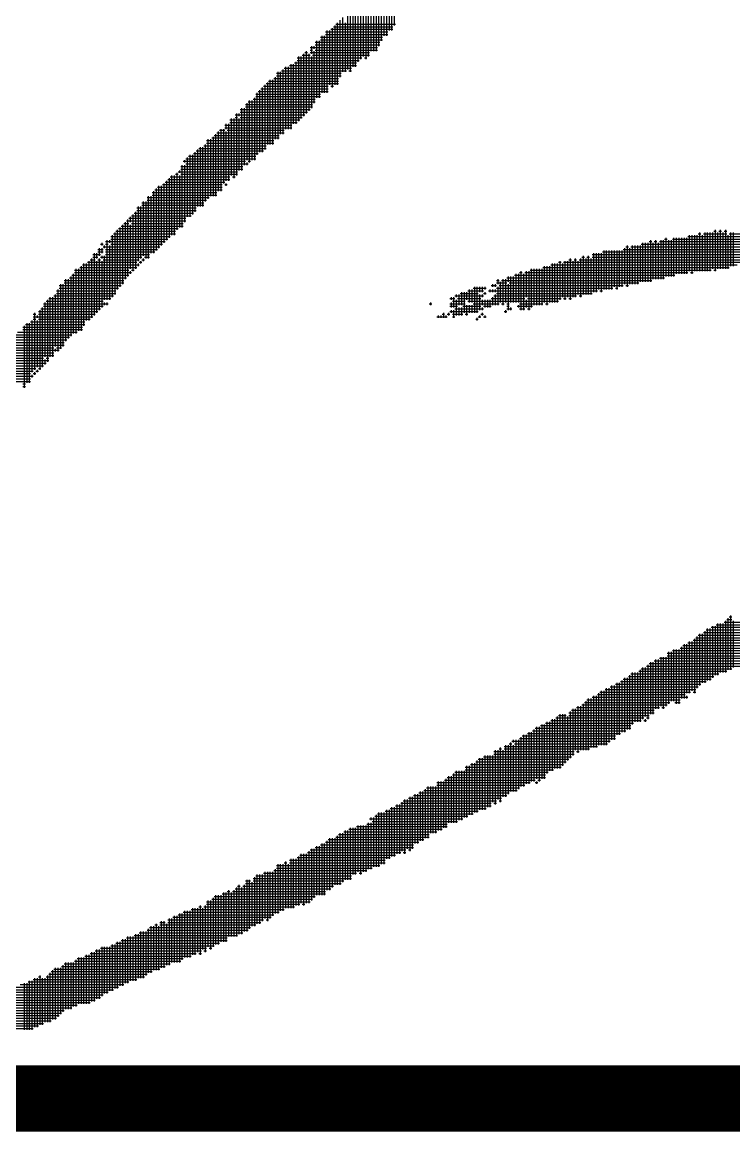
# Model space of a CAD drawing. Header units: feet. Extents: x 0 to 336400, y 0 to 237600.
# Drawn here: x 228810 to 229666, y 10360 to 11693 of the extents above; entities that cross this region are included whole.
import ezdxf
from ezdxf.enums import TextEntityAlignment as Align

# ---------------------------------------------------------------- set-up
doc = ezdxf.new("R2010")
doc.units = ezdxf.units.FT
doc.header["$LTSCALE"] = 2200
doc.header["$MEASUREMENT"] = 0
for name, color, linetype in [('CX-BORD-LIN1', 4, 'CONTINUOUS'), ('CX-BORD-LIN2', 3, 'CONTINUOUS'), ('CX-BORD-TEX2', 7, 'CONTINUOUS'), ('CX-BORD-TEX3', 6, 'CONTINUOUS'), ('CX-MISC', 2, 'CONTINUOUS')]:
    doc.layers.add(name, color=color, linetype=linetype)
doc.styles.add('TB_TEXT', font='')
doc.styles.add('TB_WBTXT', font='')
doc.styles.add('TB_WMTXT', font='')
doc.styles.get('TB_TEXT').set_extended_font_data('DotumChe')
doc.styles.get('TB_WBTXT').set_extended_font_data('Dotum')
doc.styles.get('TB_WMTXT').set_extended_font_data('DotumChe')

# ---------------------------------------------------------------- blocks, each defined once
blk = doc.blocks.new('CXBLKA1-KHCA-1')
at = {"layer": 'CX-BORD-LIN1', "const_width": 0.2}
blk.add_lwpolyline([(558, 6), (270, 6)], dxfattribs=at)
at = {"layer": 'CX-BORD-LIN1', "style": 'TB_TEXT'}
for tag, p in [('TR_RCON5', (342.3033, 33)), ('TR_RCON4', (342.3033, 27)), ('TR_RCON3', (342.3033, 21)), ('TR_RCON2', (342.3033, 15)), ('TR_RCON1', (342.3033, 9))]:
    blk.add_attdef(tag, text='', height=3.5, dxfattribs=at).set_placement(p, align=Align.MIDDLE_LEFT)
for tag, height, p in [('TR_DGN5', 3.5, (451.1185, 33)), ('TR_CHK5', 3.5, (491.1185, 33)), ('TR_RDAT5', 3.5, (317.5, 33)), ('TR_APP5', 3.5, (531.1185, 33)), ('TR_RNUM5', 3, (285.1051, 32.6366)), ('TR_DGN4', 3.5, (451.1185, 27)), ('TR_CHK4', 3.5, (491.1185, 27)), ('TR_RDAT4', 3.5, (317.5, 27)), ('TR_APP4', 3.5, (531.1185, 27)), ('TR_RNUM4', 3, (285.1051, 26.6366)), ('TR_DGN3', 3.5, (451.1185, 21)), ('TR_CHK3', 3.5, (491.1185, 21)), ('TR_RDAT3', 3.5, (317.5, 21)), ('TR_APP3', 3.5, (531.1185, 21)), ('TR_RNUM3', 3, (285.1051, 20.6366)), ('TR_DGN2', 3.5, (451.1185, 15)), ('TR_CHK2', 3.5, (491.1185, 15)), ('TR_RDAT2', 3.5, (317.5, 15)), ('TR_APP2', 3.5, (531.1185, 15)), ('TR_RNUM2', 3, (285.1051, 14.6366)), ('TR_DGN1', 3.5, (451.1185, 9)), ('TR_CHK1', 3.5, (491.1185, 9)), ('TR_RDAT1', 3.5, (317.5, 9)), ('TR_APP1', 3.5, (531.1185, 9)), ('TR_RNUM1', 3, (285.1051, 8.6366))]:
    blk.add_attdef(tag, text='', height=height, dxfattribs=at).set_placement(p, align=Align.MIDDLE_CENTER)
at = {"layer": 'CX-BORD-LIN2', "style": 'TB_TEXT'}
blk.add_attdef('TD_VERSION', text='', height=3, rotation=90, dxfattribs=at).set_placement((800.5, 48.0149), align=Align.MIDDLE_CENTER)
at = {"layer": 'CX-BORD-TEX2', "style": 'TB_WMTXT'}
for tag, height, p in [('TB_CNAME', 5, (15.3448, 531.8324)), ('TB_CSCOP', 4, (16.6346, 523.8324))]:
    blk.add_attdef(tag, text='', height=height, dxfattribs=at).set_placement(p, align=Align.BOTTOM_LEFT)
at = {"layer": 'CX-BORD-TEX2', "style": 'TB_WBTXT'}
for tag, height, p in [('TB_MTITIL', 10, (398, 533.3264)), ('TB_STITL', 7, (398, 518.3264))]:
    blk.add_attdef(tag, text='', height=height, dxfattribs=at).set_placement(p, align=Align.MIDDLE_CENTER)
at = {"layer": 'CX-BORD-TEX3', "style": 'TB_TEXT'}
for tag, height, p in [('TD_LNDST', 4.5, (215, 31.5)), ('TD_DSECT', 4.5, (605.5, 31.5)), ('TD_DDIST', 4.5, (654.5, 31.5)), ('TD_DNAME_TOP', 4.5, (755, 27.957)), ('TD_CSECT', 4.5, (605.5, 22.5)), ('TD_CDIST', 4.5, (654.5, 22.5)), ('TD_DNAME_MAIN', 4.5, (755, 21.4731)), ('TD_DNAME_BOT', 3, (755, 15.2489)), ('TD_HSCAL', 4.5, (620.8841, 13.7484)), ('TD_VSCAL', 4.5, (656.8615, 13.7484)), ('TD_CCOMP', 4.5, (215, 13.5927)), ('TD_CSTEP', 4.5, (250.744, 5.125)), ('TD_FIELD', 4.5, (180, 5.125)), ('TD_DWGNO', 4.5, (755, 5.0017)), ('TD_DWGCODE', 4.5, (637, 4.7908))]:
    blk.add_attdef(tag, text='', height=height, dxfattribs=at).set_placement(p, align=Align.MIDDLE_CENTER)
for tag, height, width, p in [('TD_DCOMP', 4.5, 0.95, (215, 22.5875)), ('TD_CNAME', 5, 0.78, (65, 7.5956))]:
    blk.add_attdef(tag, text='', height=height, dxfattribs=dict(at, width=width)).set_placement(p, align=Align.MIDDLE_CENTER)

msp = doc.modelspace()

# ---------------------------------------------------------------- linework, layer by layer
at = {"layer": 'CX-MISC'}
for p, q in [((229251.3, 11748.5), (229251.3, 11683.1)), ((229254.4, 11751.6), (229254.4, 11683.1)), ((229257.5, 11751.6), (229257.5, 11689.4)), ((229232.6, 11732.9), (229232.6, 11658.3)), ((229235.7, 11732.9), (229235.7, 11658.3)), ((229238.8, 11736), (229238.8, 11664.5)), ((229241.9, 11739.1), (229241.9, 11670.7)), ((229245.1, 11742.2), (229245.1, 11676.9)), ((229248.2, 11745.3), (229248.2, 11676.9)), ((229223.3, 11720.5), (229223.3, 11648.9)), ((229226.4, 11726.7), (229226.4, 11652)), ((229229.5, 11726.7), (229229.5, 11658.3)), ((229207.7, 11708), (229207.7, 11639.6)), ((229210.8, 11714.2), (229210.8, 11639.6)), ((229213.9, 11714.2), (229213.9, 11645.8)), ((229217.1, 11717.3), (229217.1, 11648.9)), ((229220.2, 11717.3), (229220.2, 11652)), ((229192.2, 11695.6), (229192.2, 11627.1)), ((229195.3, 11698.7), (229195.3, 11633.4)), ((229201.5, 11704.9), (229201.5, 11636.5)), ((229204.6, 11704.9), (229204.6, 11633.4)), ((229175.1, 11681.6), (229249.7, 11681.6)), ((229176.6, 11683.1), (229176.6, 11608.5)), ((229179.7, 11683.1), (229179.7, 11617.8)), ((229181.3, 11684.7), (229255.9, 11684.7)), ((229182.8, 11686.2), (229182.8, 11614.7)), ((229184.4, 11687.8), (229255.9, 11687.8)), ((229186, 11689.4), (229186, 11617.8)), ((229187.5, 11690.9), (229259, 11690.9)), ((229189.1, 11692.5), (229189.1, 11617.8)), ((229198.4, 11692.5), (229198.4, 11633.4)), ((229162.6, 11669.1), (229240.4, 11669.1)), ((229162.6, 11666), (229240.4, 11666)), ((229164.2, 11670.7), (229164.2, 11602.3)), ((229167.3, 11670.7), (229167.3, 11602.3)), ((229168.8, 11675.4), (229243.5, 11675.4)), ((229168.8, 11672.2), (229243.5, 11672.2)), ((229170.4, 11676.9), (229170.4, 11608.5)), ((229173.5, 11676.9), (229173.5, 11608.5)), ((229175.1, 11678.5), (229249.7, 11678.5)), ((229147.1, 11653.6), (229156.4, 11653.6)), ((229148.6, 11655.1), (229148.6, 11580.5)), ((229150.2, 11656.7), (229153.3, 11656.7)), ((229151.7, 11658.3), (229151.7, 11583.6)), ((229154.9, 11655.1), (229154.9, 11586.7)), ((229156.4, 11662.9), (229237.3, 11662.9)), ((229156.4, 11659.8), (229159.5, 11659.8)), ((229156.4, 11656.7), (229227.9, 11656.7)), ((229158, 11664.5), (229158, 11655.1)), ((229159.5, 11653.6), (229227.9, 11653.6)), ((229161.1, 11664.5), (229161.1, 11661.4)), ((229161.1, 11658.3), (229161.1, 11596)), ((229162.6, 11659.8), (229237.3, 11659.8)), ((229126.9, 11639.6), (229126.9, 11564.9)), ((229130, 11639.6), (229130, 11564.9)), ((229131.5, 11641.1), (229212.4, 11641.1)), ((229133.1, 11642.7), (229133.1, 11564.9)), ((229136.2, 11642.7), (229136.2, 11571.2)), ((229137.7, 11644.3), (229212.4, 11644.3)), ((229139.3, 11645.8), (229139.3, 11571.2)), ((229140.9, 11650.5), (229218.6, 11650.5)), ((229140.9, 11647.4), (229215.5, 11647.4)), ((229142.4, 11652), (229142.4, 11574.3)), ((229145.5, 11652), (229145.5, 11577.4)), ((229158, 11652), (229158, 11589.8)), ((229221.7, 11650.5), (229224.8, 11650.5)), ((229114.4, 11627.1), (229114.4, 11552.5)), ((229116, 11631.8), (229193.7, 11631.8)), ((229116, 11628.7), (229193.7, 11628.7)), ((229117.5, 11633.4), (229117.5, 11552.5)), ((229120.6, 11633.4), (229120.6, 11558.7)), ((229122.2, 11634.9), (229200, 11634.9)), ((229123.7, 11636.5), (229123.7, 11558.7)), ((229125.3, 11638), (229206.2, 11638)), ((229203.1, 11634.9), (229206.2, 11634.9)), ((229097.3, 11613.2), (229178.2, 11613.2)), ((229098.9, 11614.7), (229098.9, 11536.9)), ((229100.4, 11616.3), (229178.2, 11616.3)), ((229102, 11617.8), (229102, 11540.1)), ((229103.5, 11619.4), (229190.6, 11619.4)), ((229105.1, 11620.9), (229105.1, 11546.3)), ((229106.6, 11622.5), (229190.6, 11622.5)), ((229108.2, 11624), (229108.2, 11546.3)), ((229111.3, 11624), (229111.3, 11546.3)), ((229112.9, 11625.6), (229190.6, 11625.6)), ((229181.3, 11616.3), (229184.4, 11616.3)), ((229088, 11600.7), (229162.6, 11600.7)), ((229089.5, 11602.3), (229089.5, 11527.6)), ((229091.1, 11606.9), (229168.8, 11606.9)), ((229091.1, 11603.8), (229168.8, 11603.8)), ((229092.6, 11608.5), (229092.6, 11533.8)), ((229094.2, 11610), (229178.2, 11610)), ((229095.8, 11611.6), (229095.8, 11536.9)), ((229072.4, 11588.3), (229156.4, 11588.3)), ((229074, 11589.8), (229074, 11515.2)), ((229077.1, 11589.8), (229077.1, 11521.4)), ((229078.6, 11594.5), (229159.5, 11594.5)), ((229078.6, 11591.4), (229159.5, 11591.4)), ((229080.2, 11596), (229080.2, 11527.6)), ((229081.8, 11597.6), (229162.6, 11597.6)), ((229083.3, 11599.2), (229083.3, 11524.5)), ((229086.4, 11599.2), (229086.4, 11527.6)), ((229060, 11575.8), (229144, 11575.8)), ((229060, 11572.7), (229140.9, 11572.7)), ((229061.5, 11577.4), (229061.5, 11509)), ((229064.6, 11577.4), (229064.6, 11505.8)), ((229066.2, 11582), (229150.2, 11582)), ((229066.2, 11578.9), (229069.3, 11578.9)), ((229067.8, 11583.6), (229067.8, 11509)), ((229070.9, 11583.6), (229070.9, 11580.5)), ((229070.9, 11577.4), (229070.9, 11515.2)), ((229072.4, 11585.2), (229153.3, 11585.2)), ((229072.4, 11578.9), (229147.1, 11578.9)), ((229044.4, 11560.3), (229125.3, 11560.3)), ((229046, 11561.8), (229046, 11490.3)), ((229047.5, 11563.4), (229053.8, 11563.4)), ((229049.1, 11564.9), (229049.1, 11490.3)), ((229052.2, 11564.9), (229052.2, 11499.6)), ((229053.8, 11569.6), (229134.6, 11569.6)), ((229053.8, 11566.5), (229134.6, 11566.5)), ((229055.3, 11571.2), (229055.3, 11564.9)), ((229055.3, 11561.8), (229055.3, 11502.7)), ((229056.9, 11563.4), (229125.3, 11563.4)), ((229058.4, 11571.2), (229058.4, 11502.7)), ((229030.4, 11546.3), (229030.4, 11477.8)), ((229032, 11550.9), (229112.9, 11550.9)), ((229032, 11547.8), (229112.9, 11547.8)), ((229033.5, 11552.5), (229033.5, 11481)), ((229036.7, 11552.5), (229036.7, 11484.1)), ((229038.2, 11554.1), (229119.1, 11554.1)), ((229039.8, 11555.6), (229039.8, 11484.1)), ((229041.3, 11557.2), (229119.1, 11557.2)), ((229042.9, 11558.7), (229042.9, 11484.1)), ((229011.8, 11533.8), (229011.8, 11459.2)), ((229014.9, 11533.8), (229014.9, 11462.3)), ((229016.4, 11535.4), (229094.2, 11535.4)), ((229018, 11536.9), (229018, 11465.4)), ((229019.5, 11538.5), (229100.4, 11538.5)), ((229021.1, 11540.1), (229021.1, 11471.6)), ((229022.7, 11541.6), (229103.5, 11541.6)), ((229024.2, 11543.2), (229024.2, 11471.6)), ((229027.3, 11543.2), (229027.3, 11471.6)), ((229028.9, 11544.7), (229103.5, 11544.7)), ((229000.9, 11519.8), (229075.5, 11519.8)), ((229002.4, 11521.4), (229002.4, 11446.7)), ((229004, 11526.1), (229078.6, 11526.1)), ((229005.6, 11527.6), (229005.6, 11524.5)), ((229005.6, 11521.4), (229005.6, 11453)), ((229007.1, 11529.2), (229091.1, 11529.2)), ((229007.1, 11522.9), (229081.8, 11522.9)), ((229008.7, 11530.7), (229008.7, 11459.2)), ((229010.2, 11532.3), (229091.1, 11532.3)), ((229080.2, 11524.5), (229080.2, 11521.4)), ((229081.8, 11526.1), (229084.9, 11526.1)), ((228988.4, 11507.4), (229060, 11507.4)), ((228990, 11509), (228990, 11437.4)), ((228993.1, 11509), (228993.1, 11437.4)), ((228994.7, 11510.5), (228997.8, 11510.5)), ((228996.2, 11512.1), (228996.2, 11443.6)), ((228997.8, 11513.6), (229069.3, 11513.6)), ((228999.3, 11515.2), (228999.3, 11512.1)), ((228999.3, 11509), (228999.3, 11446.7)), ((229000.9, 11516.7), (229075.5, 11516.7)), ((229000.9, 11510.5), (229069.3, 11510.5)), ((229063.1, 11507.4), (229066.2, 11507.4)), ((228971.3, 11493.4), (228971.3, 11418.8)), ((228972.9, 11495), (229050.7, 11495)), ((228974.4, 11496.5), (228974.4, 11421.9)), ((228977.6, 11496.5), (228977.6, 11425)), ((228979.1, 11498.1), (229050.7, 11498.1)), ((228980.7, 11499.6), (228980.7, 11428.1)), ((228982.2, 11501.2), (229053.8, 11501.2)), ((228983.8, 11502.7), (228983.8, 11431.2)), ((228985.3, 11504.3), (229060, 11504.3)), ((228986.9, 11505.8), (228986.9, 11434.3)), ((229053.8, 11498.1), (229056.9, 11498.1)), ((229055.3, 11499.6), (229055.3, 11496.5)), ((228960.5, 11482.5), (229035.1, 11482.5)), ((228960.5, 11479.4), (229032, 11479.4)), ((228962, 11484.1), (228962, 11409.4)), ((228965.1, 11484.1), (228965.1, 11415.6)), ((228966.7, 11488.7), (229044.4, 11488.7)), ((228966.7, 11485.6), (229044.4, 11485.6)), ((228968.2, 11490.3), (228968.2, 11415.6)), ((228969.8, 11491.8), (229050.7, 11491.8)), ((228948, 11470.1), (229019.5, 11470.1)), ((228948, 11467), (229019.5, 11467)), ((228949.6, 11471.6), (228949.6, 11406.3)), ((228952.7, 11471.6), (228952.7, 11409.4)), ((228954.2, 11476.3), (229028.9, 11476.3)), ((228954.2, 11473.2), (229028.9, 11473.2)), ((228955.8, 11477.8), (228955.8, 11412.5)), ((228958.9, 11477.8), (228958.9, 11409.4)), ((228934, 11453), (228934, 11384.5)), ((228935.6, 11454.5), (229007.1, 11454.5)), ((228937.1, 11456.1), (228937.1, 11387.6)), ((228938.7, 11457.6), (229007.1, 11457.6)), ((228940.2, 11459.2), (228940.2, 11453)), ((228941.8, 11460.7), (229013.3, 11460.7)), ((228943.3, 11462.3), (228943.3, 11393.9)), ((228944.9, 11463.9), (229016.4, 11463.9)), ((228946.5, 11465.4), (228946.5, 11397)), ((228921.6, 11440.5), (228921.6, 11365.9)), ((228923.1, 11442.1), (228994.7, 11442.1)), ((228924.7, 11443.6), (228924.7, 11372.1)), ((228926.2, 11445.2), (228997.8, 11445.2)), ((228927.8, 11446.7), (228927.8, 11375.2)), ((228929.3, 11448.3), (229004, 11448.3)), ((228930.9, 11449.9), (228930.9, 11378.3)), ((228932.5, 11451.4), (228938.7, 11451.4)), ((228940.2, 11449.9), (228940.2, 11397)), ((228941.8, 11451.4), (229004, 11451.4)), ((229624.5, 11440.5), (229624.5, 11393.9)), ((229630.7, 11440.5), (229630.7, 11393.9)), ((229633.9, 11440.5), (229633.9, 11393.9)), ((229637, 11440.5), (229637, 11393.9)), ((229640.1, 11440.5), (229640.1, 11397)), ((229641.6, 11442.1), (229644.7, 11442.1)), ((229643.2, 11443.6), (229643.2, 11393.9)), ((229646.3, 11440.5), (229646.3, 11397)), ((229647.8, 11442.1), (229651, 11442.1)), ((229649.4, 11443.6), (229649.4, 11397)), ((229652.5, 11440.5), (229652.5, 11397)), ((229654.1, 11442.1), (229657.2, 11442.1)), ((229655.6, 11443.6), (229655.6, 11397)), ((229661.8, 11440.5), (229661.8, 11400.1)), ((229665, 11440.5), (229665, 11400.1)), ((228904.5, 11426.5), (228907.6, 11426.5)), ((228906, 11428.1), (228906, 11425)), ((228910.7, 11429.6), (228982.2, 11429.6)), ((228910.7, 11426.5), (228913.8, 11426.5)), ((228912.2, 11431.2), (228912.2, 11359.7)), ((228915.3, 11431.2), (228915.3, 11428.1)), ((228916.9, 11435.9), (228988.4, 11435.9)), ((228916.9, 11432.7), (228985.3, 11432.7)), ((228916.9, 11426.5), (228979.1, 11426.5)), ((228918.5, 11437.4), (228918.5, 11362.8)), ((228920, 11439), (228994.7, 11439)), ((229554.5, 11426.5), (230046, 11426.5)), ((229556.1, 11428.1), (229556.1, 11381.4)), ((229559.2, 11428.1), (229559.2, 11381.4)), ((229562.3, 11428.1), (229562.3, 11381.4)), ((229563.9, 11429.6), (229567, 11429.6)), ((229565.4, 11431.2), (229565.4, 11381.4)), ((229568.5, 11428.1), (229568.5, 11384.5)), ((229570.1, 11429.6), (229573.2, 11429.6)), ((229571.6, 11431.2), (229571.6, 11384.5)), ((229574.8, 11428.1), (229574.8, 11384.5)), ((229576.3, 11429.6), (230036.6, 11429.6)), ((229577.9, 11431.2), (229577.9, 11384.5)), ((229581, 11431.2), (229581, 11384.5)), ((229582.5, 11432.7), (229585.6, 11432.7)), ((229584.1, 11434.3), (229584.1, 11387.6)), ((229587.2, 11431.2), (229587.2, 11387.6)), ((229590.3, 11431.2), (229590.3, 11387.6)), ((229591.9, 11432.7), (230030.4, 11432.7)), ((229593.4, 11434.3), (229593.4, 11387.6)), ((229596.5, 11434.3), (229596.5, 11390.8)), ((229599.6, 11434.3), (229599.6, 11390.8)), ((229602.7, 11434.3), (229602.7, 11390.8)), ((229605.9, 11434.3), (229605.9, 11390.8)), ((229609, 11434.3), (229609, 11390.8)), ((229610.5, 11435.9), (230014.9, 11435.9)), ((229612.1, 11437.4), (229612.1, 11393.9)), ((229615.2, 11437.4), (229615.2, 11390.8)), ((229618.3, 11437.4), (229618.3, 11393.9)), ((229621.4, 11437.4), (229621.4, 11393.9)), ((229623, 11439), (229626.1, 11439)), ((229627.6, 11437.4), (229627.6, 11393.9)), ((229629.2, 11439), (229657.2, 11439)), ((229658.7, 11437.4), (229658.7, 11397)), ((229660.3, 11439), (229999.3, 11439)), ((228895.1, 11414.1), (228904.5, 11414.1)), ((228896.7, 11415.6), (228896.7, 11341)), ((228899.8, 11415.6), (228899.8, 11409.4)), ((228901.4, 11420.3), (228907.6, 11420.3)), ((228901.4, 11417.2), (228907.6, 11417.2)), ((228902.9, 11421.9), (228902.9, 11412.5)), ((228906, 11421.9), (228906, 11415.6)), ((228907.6, 11423.4), (228976, 11423.4)), ((228909.1, 11425), (228909.1, 11421.9)), ((228910.7, 11420.3), (228972.9, 11420.3)), ((228910.7, 11417.2), (228969.8, 11417.2)), ((228910.7, 11414.1), (228963.6, 11414.1)), ((228915.3, 11425), (228915.3, 11359.7)), ((229495.4, 11414.1), (229853.1, 11414.1)), ((229497, 11415.6), (229497, 11369)), ((229500.1, 11415.6), (229500.1, 11369)), ((229503.2, 11415.6), (229503.2, 11372.1)), ((229506.3, 11415.6), (229506.3, 11369)), ((229507.9, 11417.2), (230064.6, 11417.2)), ((229509.4, 11418.8), (229509.4, 11372.1)), ((229512.5, 11418.8), (229512.5, 11372.1)), ((229515.7, 11418.8), (229515.7, 11372.1)), ((229518.8, 11418.8), (229518.8, 11372.1)), ((229521.9, 11418.8), (229521.9, 11375.2)), ((229525, 11418.8), (229525, 11372.1)), ((229528.1, 11418.8), (229528.1, 11375.2)), ((229531.2, 11418.8), (229531.2, 11375.2)), ((229532.8, 11420.3), (230058.4, 11420.3)), ((229534.3, 11421.9), (229534.3, 11378.3)), ((229535.9, 11423.4), (229539, 11423.4)), ((229537.4, 11425), (229537.4, 11375.2)), ((229540.5, 11421.9), (229540.5, 11378.3)), ((229542.1, 11423.4), (230052.2, 11423.4)), ((229543.7, 11425), (229543.7, 11378.3)), ((229546.8, 11425), (229546.8, 11378.3)), ((229549.9, 11425), (229549.9, 11378.3)), ((229553, 11425), (229553, 11381.4)), ((228881.1, 11400.1), (228881.1, 11322.3)), ((228882.7, 11401.6), (228951.1, 11401.6)), ((228884.2, 11403.2), (228884.2, 11328.5)), ((228887.4, 11403.2), (228887.4, 11334.8)), ((228888.9, 11404.8), (228948, 11404.8)), ((228890.5, 11406.3), (228890.5, 11334.8)), ((228892, 11407.9), (228898.2, 11407.9)), ((228893.6, 11409.4), (228893.6, 11337.9)), ((228895.1, 11411), (228901.4, 11411)), ((228899.8, 11406.3), (228899.8, 11344.1)), ((228901.4, 11407.9), (228904.5, 11407.9)), ((228902.9, 11409.4), (228902.9, 11347.2)), ((228904.5, 11411), (228954.2, 11411)), ((228906, 11412.5), (228906, 11409.4)), ((228906, 11406.3), (228906, 11350.3)), ((228907.6, 11407.9), (228951.1, 11407.9)), ((228909.1, 11412.5), (228909.1, 11359.7)), ((228949.6, 11403.2), (228949.6, 11400.1)), ((228951.1, 11404.8), (228954.2, 11404.8)), ((228952.7, 11406.3), (228952.7, 11403.2)), ((228954.2, 11407.9), (228957.3, 11407.9)), ((228955.8, 11409.4), (228955.8, 11406.3)), ((228957.3, 11411), (228963.6, 11411)), ((229437.9, 11400.1), (229437.9, 11356.5)), ((229441, 11400.1), (229441, 11353.4)), ((229444.1, 11400.1), (229444.1, 11356.5)), ((229445.7, 11401.6), (229669.6, 11401.6)), ((229447.2, 11403.2), (229447.2, 11356.5)), ((229450.3, 11403.2), (229450.3, 11356.5)), ((229453.4, 11403.2), (229453.4, 11356.5)), ((229455, 11404.8), (229458.1, 11404.8)), ((229456.6, 11406.3), (229456.6, 11359.7)), ((229459.7, 11403.2), (229459.7, 11362.8)), ((229461.2, 11404.8), (229713.2, 11404.8)), ((229462.8, 11406.3), (229462.8, 11359.7)), ((229465.9, 11406.3), (229465.9, 11362.8)), ((229467.4, 11407.9), (229470.6, 11407.9)), ((229469, 11409.4), (229469, 11359.7)), ((229472.1, 11406.3), (229472.1, 11362.8)), ((229473.7, 11407.9), (229476.8, 11407.9)), ((229475.2, 11409.4), (229475.2, 11362.8)), ((229478.3, 11406.3), (229478.3, 11365.9)), ((229479.9, 11407.9), (229741.2, 11407.9)), ((229481.4, 11409.4), (229481.4, 11362.8)), ((229483, 11411), (229486.1, 11411)), ((229484.6, 11412.5), (229484.6, 11365.9)), ((229487.7, 11409.4), (229487.7, 11365.9)), ((229489.2, 11411), (229492.3, 11411)), ((229490.8, 11412.5), (229490.8, 11365.9)), ((229493.9, 11409.4), (229493.9, 11365.9)), ((229495.4, 11411), (229778.5, 11411)), ((228867.1, 11386.1), (228935.6, 11386.1)), ((228868.7, 11387.6), (228868.7, 11316.1)), ((228870.2, 11389.2), (228938.7, 11389.2)), ((228871.8, 11390.8), (228871.8, 11319.2)), ((228873.4, 11395.4), (228938.7, 11395.4)), ((228873.4, 11392.3), (228941.8, 11392.3)), ((228874.9, 11397), (228874.9, 11319.2)), ((228878, 11397), (228878, 11322.3)), ((228879.6, 11398.5), (228948, 11398.5)), ((228940.2, 11393.9), (228940.2, 11390.8)), ((228941.8, 11395.4), (228944.9, 11395.4)), ((229392.8, 11386.1), (229582.5, 11386.1)), ((229394.4, 11387.6), (229394.4, 11381.4)), ((229397.5, 11387.6), (229397.5, 11356.5)), ((229400.6, 11387.6), (229400.6, 11356.5)), ((229402.1, 11389.2), (229595, 11389.2)), ((229403.7, 11390.8), (229403.7, 11356.5)), ((229406.8, 11390.8), (229406.8, 11356.5)), ((229408.3, 11392.3), (229411.5, 11392.3)), ((229409.9, 11393.9), (229409.9, 11347.2)), ((229413, 11390.8), (229413, 11347.2)), ((229414.6, 11392.3), (229610.5, 11392.3)), ((229416.1, 11393.9), (229416.1, 11362.8)), ((229419.2, 11393.9), (229419.2, 11347.2)), ((229420.8, 11395.4), (229638.5, 11395.4)), ((229422.3, 11397), (229422.3, 11350.3)), ((229425.5, 11397), (229425.5, 11353.4)), ((229428.6, 11397), (229428.6, 11353.4)), ((229431.7, 11397), (229431.7, 11353.4)), ((229434.8, 11397), (229434.8, 11353.4)), ((229436.3, 11398.5), (229660.3, 11398.5)), ((229613.6, 11392.3), (229616.7, 11392.3)), ((229641.6, 11395.4), (229644.7, 11395.4)), ((228854.7, 11376.8), (228929.3, 11376.8)), ((228854.7, 11373.6), (228926.2, 11373.6)), ((228856.3, 11378.3), (228856.3, 11300.6)), ((228859.4, 11378.3), (228859.4, 11303.7)), ((228860.9, 11383), (228932.5, 11383)), ((228860.9, 11379.9), (228932.5, 11379.9)), ((228862.5, 11384.5), (228862.5, 11309.9)), ((228865.6, 11384.5), (228865.6, 11313)), ((229352.4, 11373.6), (229367.9, 11373.6)), ((229353.9, 11375.2), (229353.9, 11344.1)), ((229357, 11375.2), (229357, 11344.1)), ((229360.1, 11375.2), (229360.1, 11369)), ((229363.2, 11375.2), (229363.2, 11369)), ((229366.4, 11375.2), (229366.4, 11372.1)), ((229374.1, 11376.8), (229380.4, 11376.8)), ((229375.7, 11378.3), (229375.7, 11375.2)), ((229378.8, 11378.3), (229378.8, 11375.2)), ((229380.4, 11383), (229383.5, 11383)), ((229380.4, 11379.9), (229392.8, 11379.9)), ((229380.4, 11373.6), (229520.3, 11373.6)), ((229381.9, 11384.5), (229381.9, 11378.3)), ((229381.9, 11375.2), (229381.9, 11353.4)), ((229383.5, 11376.8), (229532.8, 11376.8)), ((229385, 11381.4), (229385, 11356.5)), ((229386.6, 11383), (229567, 11383)), ((229388.1, 11384.5), (229388.1, 11353.4)), ((229391.2, 11384.5), (229391.2, 11356.5)), ((229394.4, 11378.3), (229394.4, 11347.2)), ((229395.9, 11379.9), (229551.4, 11379.9)), ((229523.4, 11373.6), (229526.5, 11373.6)), ((229535.9, 11376.8), (229539, 11376.8)), ((228840.7, 11359.7), (228840.7, 11285)), ((228842.3, 11361.2), (228916.9, 11361.2)), ((228843.8, 11362.8), (228843.8, 11291.2)), ((228846.9, 11362.8), (228846.9, 11291.2)), ((228848.5, 11364.3), (228920, 11364.3)), ((228850, 11365.9), (228850, 11303.7)), ((228851.6, 11370.5), (228923.1, 11370.5)), ((228851.6, 11367.4), (228923.1, 11367.4)), ((228853.1, 11372.1), (228853.1, 11297.4)), ((229324.4, 11361.2), (229330.6, 11361.2)), ((229325.9, 11362.8), (229325.9, 11359.7)), ((229329, 11362.8), (229329, 11350.3)), ((229330.6, 11364.3), (229364.8, 11364.3)), ((229332.1, 11365.9), (229332.1, 11362.8)), ((229332.1, 11359.7), (229332.1, 11341)), ((229333.7, 11361.2), (229361.7, 11361.2)), ((229335.3, 11365.9), (229335.3, 11353.4)), ((229336.8, 11367.4), (229358.6, 11367.4)), ((229338.4, 11369), (229338.4, 11353.4)), ((229341.5, 11369), (229341.5, 11344.1)), ((229344.6, 11369), (229344.6, 11359.7)), ((229346.1, 11370.5), (229364.8, 11370.5)), ((229347.7, 11372.1), (229347.7, 11356.5)), ((229350.8, 11372.1), (229350.8, 11356.5)), ((229360.1, 11365.9), (229360.1, 11347.2)), ((229363.2, 11365.9), (229363.2, 11362.8)), ((229363.2, 11359.7), (229363.2, 11353.4)), ((229364.8, 11367.4), (229367.9, 11367.4)), ((229366.4, 11369), (229366.4, 11365.9)), ((229366.4, 11359.7), (229366.4, 11350.3)), ((229369.5, 11359.7), (229369.5, 11350.3)), ((229371, 11370.5), (229501.7, 11370.5)), ((229372.6, 11372.1), (229372.6, 11369)), ((229372.6, 11359.7), (229372.6, 11350.3)), ((229374.1, 11361.2), (229414.6, 11361.2)), ((229375.7, 11372.1), (229375.7, 11369)), ((229375.7, 11362.8), (229375.7, 11353.4)), ((229377.2, 11364.3), (229476.8, 11364.3)), ((229378.8, 11372.1), (229378.8, 11369)), ((229378.8, 11365.9), (229378.8, 11353.4)), ((229380.4, 11367.4), (229495.4, 11367.4)), ((229416.1, 11359.7), (229416.1, 11350.3)), ((229417.7, 11361.2), (229458.1, 11361.2)), ((229461.2, 11361.2), (229464.3, 11361.2)), ((229467.4, 11361.2), (229470.6, 11361.2)), ((229479.9, 11364.3), (229483, 11364.3)), ((229504.8, 11370.5), (229507.9, 11370.5)), ((228831.4, 11347.2), (228831.4, 11275.7)), ((228832.9, 11348.8), (228904.5, 11348.8)), ((228834.5, 11350.3), (228834.5, 11278.8)), ((228836, 11355), (228913.8, 11355)), ((228836, 11351.9), (228907.6, 11351.9)), ((228837.6, 11356.5), (228837.6, 11291.2)), ((228839.1, 11358.1), (228907.6, 11358.1)), ((228909.1, 11356.5), (228909.1, 11353.4)), ((228912.2, 11356.5), (228912.2, 11353.4)), ((229299.5, 11355), (229302.6, 11355)), ((229301, 11356.5), (229301, 11353.4)), ((229324.4, 11355), (229343, 11355)), ((229324.4, 11351.9), (229333.7, 11351.9)), ((229325.9, 11356.5), (229325.9, 11350.3)), ((229325.9, 11347.2), (229325.9, 11344.1)), ((229327.5, 11358.1), (229343, 11358.1)), ((229329, 11347.2), (229329, 11337.9)), ((229330.6, 11348.8), (229364.8, 11348.8)), ((229335.3, 11350.3), (229335.3, 11341)), ((229338.4, 11350.3), (229338.4, 11341)), ((229339.9, 11351.9), (229361.7, 11351.9)), ((229344.6, 11353.4), (229344.6, 11341)), ((229346.1, 11358.1), (229455, 11358.1)), ((229347.7, 11353.4), (229347.7, 11344.1)), ((229350.8, 11353.4), (229350.8, 11344.1)), ((229352.4, 11355), (229383.5, 11355)), ((229363.2, 11350.3), (229363.2, 11347.2)), ((229364.8, 11351.9), (229374.1, 11351.9)), ((229386.6, 11355), (229389.7, 11355)), ((229391.2, 11347.2), (229391.2, 11344.1)), ((229392.8, 11355), (229395.9, 11355)), ((229392.8, 11351.9), (229395.9, 11351.9)), ((229392.8, 11348.8), (229399, 11348.8)), ((229397.5, 11350.3), (229397.5, 11347.2)), ((229405.2, 11351.9), (229423.9, 11351.9)), ((229406.8, 11353.4), (229406.8, 11350.3)), ((229408.3, 11355), (229436.3, 11355)), ((229408.3, 11348.8), (229414.6, 11348.8)), ((229417.7, 11348.8), (229420.8, 11348.8)), ((229439.5, 11355), (229442.6, 11355)), ((228820.5, 11333.2), (228885.8, 11333.2)), ((228822, 11334.8), (228822, 11272.6)), ((228823.6, 11342.5), (228826.7, 11342.5)), ((228823.6, 11339.4), (228895.1, 11339.4)), ((228823.6, 11336.3), (228826.7, 11336.3)), ((228825.1, 11344.1), (228825.1, 11275.7)), ((228828.3, 11341), (228828.3, 11337.9)), ((228828.3, 11334.8), (228828.3, 11278.8)), ((228829.8, 11345.7), (228901.4, 11345.7)), ((228829.8, 11342.5), (228898.2, 11342.5)), ((228829.8, 11336.3), (228892, 11336.3)), ((229308.8, 11339.4), (229321.3, 11339.4)), ((229310.4, 11341), (229310.4, 11337.9)), ((229313.5, 11341), (229313.5, 11337.9)), ((229315, 11342.5), (229318.1, 11342.5)), ((229316.6, 11344.1), (229316.6, 11337.9)), ((229319.7, 11341), (229319.7, 11337.9)), ((229321.3, 11342.5), (229324.4, 11342.5)), ((229322.8, 11344.1), (229322.8, 11341)), ((229324.4, 11345.7), (229358.6, 11345.7)), ((229327.5, 11342.5), (229339.9, 11342.5)), ((229327.5, 11339.4), (229330.6, 11339.4)), ((229343, 11342.5), (229346.1, 11342.5)), ((229355.5, 11336.3), (229358.6, 11336.3)), ((229357, 11337.9), (229357, 11334.8)), ((229358.6, 11339.4), (229361.7, 11339.4)), ((229360.1, 11341), (229360.1, 11337.9)), ((229361.7, 11342.5), (229364.8, 11342.5)), ((229363.2, 11344.1), (229363.2, 11341)), ((229364.8, 11339.4), (229367.9, 11339.4)), ((229366.4, 11341), (229366.4, 11337.9)), ((229389.7, 11345.7), (229392.8, 11345.7)), ((228804.9, 11320.8), (228876.5, 11320.8)), ((228811.2, 11327), (228882.7, 11327)), ((228811.2, 11323.9), (228882.7, 11323.9)), ((228812.7, 11328.5), (228812.7, 11253.9)), ((228814.3, 11330.1), (228885.8, 11330.1)), ((228815.8, 11331.7), (228815.8, 11260.1)), ((228818.9, 11331.7), (228818.9, 11260.1)), ((228795.6, 11308.3), (228860.9, 11308.3)), ((228798.7, 11314.6), (228867.1, 11314.6)), ((228798.7, 11311.4), (228864, 11311.4)), ((228801.8, 11317.7), (228870.2, 11317.7)), ((228780, 11295.9), (228848.5, 11295.9)), ((228783.2, 11292.8), (228848.5, 11292.8)), ((228789.4, 11299), (228854.7, 11299)), ((228792.5, 11305.2), (228860.9, 11305.2)), ((228792.5, 11302.1), (228848.5, 11302.1)), ((228850, 11300.6), (228850, 11297.4)), ((228851.6, 11302.1), (228857.8, 11302.1)), ((228770.7, 11280.3), (228836, 11280.3)), ((228773.8, 11283.4), (228839.1, 11283.4)), ((228776.9, 11289.7), (228836, 11289.7)), ((228776.9, 11286.6), (228842.3, 11286.6)), ((228837.6, 11288.1), (228837.6, 11281.9)), ((228839.1, 11289.7), (228842.3, 11289.7)), ((228758.3, 11271), (228820.5, 11271)), ((228758.3, 11267.9), (228823.6, 11267.9)), ((228761.4, 11274.1), (228823.6, 11274.1)), ((228764.5, 11277.2), (228826.7, 11277.2)), ((228822, 11269.5), (228822, 11266.3)), ((228823.6, 11271), (228826.7, 11271)), ((228825.1, 11272.6), (228825.1, 11269.5)), ((228826.7, 11274.1), (228829.8, 11274.1)), ((228828.3, 11275.7), (228828.3, 11272.6)), ((228829.8, 11277.2), (228832.9, 11277.2)), ((228752.1, 11264.8), (228820.5, 11264.8)), ((228752.1, 11261.7), (228820.5, 11261.7)), ((228811.2, 11258.6), (228814.3, 11258.6)), ((228811.2, 11255.5), (228814.3, 11255.5)), ((229655.6, 10974), (229655.6, 10911.8)), ((229657.2, 10975.5), (229663.4, 10975.5)), ((229658.7, 10977.1), (229658.7, 10914.9)), ((229660.3, 10978.6), (229663.4, 10978.6)), ((229661.8, 10980.2), (229661.8, 10914.9)), ((229665, 10974), (229665, 10918)), ((229629.2, 10960), (229734.9, 10960)), ((229630.7, 10961.5), (229630.7, 10899.3)), ((229632.3, 10963.1), (229738.1, 10963.1)), ((229633.9, 10964.6), (229633.9, 10902.4)), ((229637, 10964.6), (229637, 10902.4)), ((229638.5, 10966.2), (229738.1, 10966.2)), ((229640.1, 10967.7), (229640.1, 10905.5)), ((229643.2, 10967.7), (229643.2, 10908.6)), ((229644.7, 10969.3), (229747.4, 10969.3)), ((229646.3, 10970.9), (229646.3, 10908.6)), ((229649.4, 10970.9), (229649.4, 10911.8)), ((229652.5, 10970.9), (229652.5, 10911.8)), ((229654.1, 10972.4), (229753.6, 10972.4)), ((229605.9, 10946), (229605.9, 10880.7)), ((229609, 10946), (229609, 10886.9)), ((229610.5, 10947.5), (229710.1, 10947.5)), ((229612.1, 10949.1), (229612.1, 10886.9)), ((229615.2, 10949.1), (229615.2, 10890)), ((229616.7, 10950.6), (229716.3, 10950.6)), ((229618.3, 10952.2), (229618.3, 10886.9)), ((229619.9, 10953.7), (229722.5, 10953.7)), ((229621.4, 10955.3), (229621.4, 10893.1)), ((229623, 10956.9), (229731.8, 10956.9)), ((229624.5, 10958.4), (229624.5, 10896.2)), ((229627.6, 10958.4), (229627.6, 10899.3)), ((229585.6, 10935.1), (229700.7, 10935.1)), ((229587.2, 10936.6), (229587.2, 10874.4)), ((229590.3, 10936.6), (229590.3, 10877.5)), ((229591.9, 10938.2), (229703.8, 10938.2)), ((229593.4, 10939.7), (229593.4, 10877.5)), ((229596.5, 10939.7), (229596.5, 10874.4)), ((229599.6, 10939.7), (229599.6, 10874.4)), ((229601.2, 10941.3), (229703.8, 10941.3)), ((229602.7, 10942.9), (229602.7, 10880.7)), ((229604.3, 10944.4), (229706.9, 10944.4)), ((229560.8, 10919.5), (229675.8, 10919.5)), ((229562.3, 10921.1), (229562.3, 10855.8)), ((229563.9, 10922.6), (229679, 10922.6)), ((229565.4, 10924.2), (229565.4, 10862)), ((229568.5, 10924.2), (229568.5, 10862)), ((229570.1, 10925.8), (229685.2, 10925.8)), ((229571.6, 10927.3), (229571.6, 10868.2)), ((229574.8, 10927.3), (229574.8, 10868.2)), ((229576.3, 10928.9), (229691.4, 10928.9)), ((229577.9, 10930.4), (229577.9, 10871.3)), ((229581, 10930.4), (229581, 10868.2)), ((229584.1, 10930.4), (229584.1, 10871.3)), ((229585.6, 10932), (229694.5, 10932)), ((229539, 10907.1), (229641.6, 10907.1)), ((229540.5, 10908.6), (229540.5, 10843.3)), ((229542.1, 10910.2), (229647.8, 10910.2)), ((229543.7, 10911.8), (229543.7, 10849.5)), ((229546.8, 10911.8), (229546.8, 10852.7)), ((229549.9, 10911.8), (229549.9, 10852.7)), ((229551.4, 10913.3), (229657.2, 10913.3)), ((229553, 10914.9), (229553, 10852.7)), ((229554.5, 10916.4), (229663.4, 10916.4)), ((229556.1, 10918), (229556.1, 10855.8)), ((229559.2, 10918), (229559.2, 10858.9)), ((229512.5, 10893.1), (229512.5, 10824.7)), ((229515.7, 10893.1), (229515.7, 10827.8)), ((229517.2, 10894.6), (229623, 10894.6)), ((229518.8, 10896.2), (229518.8, 10830.9)), ((229521.9, 10896.2), (229521.9, 10830.9)), ((229523.4, 10897.8), (229626.1, 10897.8)), ((229525, 10899.3), (229525, 10837.1)), ((229528.1, 10899.3), (229528.1, 10837.1)), ((229529.7, 10900.9), (229632.3, 10900.9)), ((229531.2, 10902.4), (229531.2, 10840.2)), ((229532.8, 10904), (229638.5, 10904)), ((229534.3, 10905.5), (229534.3, 10840.2)), ((229537.4, 10905.5), (229537.4, 10843.3)), ((229490.8, 10880.7), (229490.8, 10818.4)), ((229493.9, 10880.7), (229493.9, 10821.6)), ((229495.4, 10882.2), (229610.5, 10882.2)), ((229497, 10883.8), (229497, 10821.6)), ((229500.1, 10883.8), (229500.1, 10821.6)), ((229501.7, 10885.3), (229607.4, 10885.3)), ((229503.2, 10886.9), (229503.2, 10824.7)), ((229504.8, 10888.4), (229613.6, 10888.4)), ((229506.3, 10890), (229506.3, 10824.7)), ((229509.4, 10890), (229509.4, 10824.7)), ((229511, 10891.5), (229619.9, 10891.5)), ((229609, 10883.8), (229609, 10880.7)), ((229616.7, 10888.4), (229619.9, 10888.4)), ((229470.6, 10866.7), (229570.1, 10866.7)), ((229472.1, 10868.2), (229472.1, 10812.2)), ((229475.2, 10868.2), (229475.2, 10818.4)), ((229476.8, 10869.8), (229576.3, 10869.8)), ((229478.3, 10871.3), (229478.3, 10815.3)), ((229481.4, 10871.3), (229481.4, 10818.4)), ((229483, 10872.9), (229585.6, 10872.9)), ((229484.6, 10874.4), (229484.6, 10818.4)), ((229486.1, 10876), (229588.8, 10876)), ((229487.7, 10877.5), (229487.7, 10818.4)), ((229489.2, 10879.1), (229601.2, 10879.1)), ((229579.4, 10869.8), (229582.5, 10869.8)), ((229595, 10876), (229601.2, 10876)), ((229441, 10852.7), (229441, 10790.4)), ((229444.1, 10852.7), (229444.1, 10793.6)), ((229445.7, 10854.2), (229554.5, 10854.2)), ((229447.2, 10855.8), (229447.2, 10793.6)), ((229450.3, 10855.8), (229450.3, 10796.7)), ((229451.9, 10857.3), (229557.6, 10857.3)), ((229453.4, 10858.9), (229453.4, 10796.7)), ((229455, 10860.4), (229464.3, 10860.4)), ((229456.6, 10862), (229456.6, 10796.7)), ((229459.7, 10862), (229459.7, 10799.8)), ((229462.8, 10862), (229462.8, 10802.9)), ((229465.9, 10858.9), (229465.9, 10806)), ((229467.4, 10863.5), (229570.1, 10863.5)), ((229467.4, 10860.4), (229563.9, 10860.4)), ((229469, 10865.1), (229469, 10809.1)), ((229557.6, 10854.2), (229560.8, 10854.2)), ((229559.2, 10855.8), (229559.2, 10852.7)), ((229560.8, 10857.3), (229563.9, 10857.3)), ((229419.2, 10840.2), (229419.2, 10778)), ((229422.3, 10840.2), (229422.3, 10781.1)), ((229423.9, 10841.8), (229535.9, 10841.8)), ((229425.5, 10843.3), (229425.5, 10781.1)), ((229427, 10844.9), (229542.1, 10844.9)), ((229428.6, 10846.4), (229428.6, 10784.2)), ((229431.7, 10846.4), (229431.7, 10781.1)), ((229433.2, 10848), (229542.1, 10848)), ((229434.8, 10849.5), (229434.8, 10784.2)), ((229437.9, 10849.5), (229437.9, 10784.2)), ((229439.5, 10851.1), (229545.2, 10851.1)), ((229395.9, 10826.2), (229399, 10826.2)), ((229397.5, 10827.8), (229397.5, 10768.7)), ((229399, 10829.3), (229517.2, 10829.3)), ((229400.6, 10830.9), (229400.6, 10827.8)), ((229402.1, 10826.2), (229514.1, 10826.2)), ((229403.7, 10830.9), (229403.7, 10768.7)), ((229406.8, 10830.9), (229406.8, 10771.8)), ((229408.3, 10832.4), (229523.4, 10832.4)), ((229409.9, 10834), (229409.9, 10774.9)), ((229411.5, 10835.6), (229523.4, 10835.6)), ((229413, 10837.1), (229413, 10774.9)), ((229416.1, 10837.1), (229416.1, 10778)), ((229417.7, 10838.7), (229529.7, 10838.7)), ((229377.2, 10816.9), (229473.7, 10816.9)), ((229377.2, 10813.8), (229473.7, 10813.8)), ((229378.8, 10818.4), (229378.8, 10753.1)), ((229381.9, 10818.4), (229381.9, 10759.3)), ((229383.5, 10820), (229386.6, 10820)), ((229385, 10821.6), (229385, 10756.2)), ((229388.1, 10818.4), (229388.1, 10762.5)), ((229389.7, 10823.1), (229501.7, 10823.1)), ((229389.7, 10820), (229492.3, 10820)), ((229391.2, 10824.7), (229391.2, 10762.5)), ((229394.4, 10824.7), (229394.4, 10765.6)), ((229400.6, 10824.7), (229400.6, 10768.7)), ((229476.8, 10816.9), (229479.9, 10816.9)), ((229344.6, 10799.8), (229344.6, 10737.6)), ((229347.7, 10799.8), (229347.7, 10740.7)), ((229349.3, 10801.3), (229461.2, 10801.3)), ((229350.8, 10802.9), (229350.8, 10740.7)), ((229353.9, 10802.9), (229353.9, 10743.8)), ((229355.5, 10804.4), (229464.3, 10804.4)), ((229357, 10806), (229357, 10743.8)), ((229358.6, 10807.6), (229467.4, 10807.6)), ((229360.1, 10809.1), (229360.1, 10746.9)), ((229363.2, 10809.1), (229363.2, 10746.9)), ((229364.8, 10810.7), (229470.6, 10810.7)), ((229366.4, 10812.2), (229366.4, 10746.9)), ((229369.5, 10812.2), (229369.5, 10750)), ((229372.6, 10812.2), (229372.6, 10750)), ((229375.7, 10812.2), (229375.7, 10756.2)), ((229322.8, 10787.3), (229322.8, 10731.4)), ((229325.9, 10787.3), (229325.9, 10731.4)), ((229327.5, 10788.9), (229439.5, 10788.9)), ((229329, 10790.4), (229329, 10731.4)), ((229330.6, 10792), (229442.6, 10792)), ((229332.1, 10793.6), (229332.1, 10731.4)), ((229335.3, 10793.6), (229335.3, 10734.5)), ((229338.4, 10793.6), (229338.4, 10734.5)), ((229341.5, 10793.6), (229341.5, 10737.6)), ((229343, 10798.2), (229458.1, 10798.2)), ((229343, 10795.1), (229448.8, 10795.1)), ((229296.4, 10773.3), (229408.3, 10773.3)), ((229297.9, 10774.9), (229297.9, 10712.7)), ((229301, 10774.9), (229301, 10718.9)), ((229304.1, 10774.9), (229304.1, 10718.9)), ((229307.3, 10774.9), (229307.3, 10718.9)), ((229308.8, 10779.6), (229420.8, 10779.6)), ((229308.8, 10776.5), (229414.6, 10776.5)), ((229310.4, 10781.1), (229310.4, 10722)), ((229313.5, 10781.1), (229313.5, 10722)), ((229316.6, 10781.1), (229316.6, 10725.1)), ((229318.1, 10782.7), (229427, 10782.7)), ((229319.7, 10784.2), (229319.7, 10725.1)), ((229321.3, 10785.8), (229439.5, 10785.8)), ((229427, 10779.6), (229430.1, 10779.6)), ((229428.6, 10781.1), (229428.6, 10778)), ((229430.1, 10782.7), (229433.2, 10782.7)), ((229269.9, 10759.3), (229269.9, 10694)), ((229273, 10759.3), (229273, 10700.2)), ((229274.6, 10760.9), (229386.6, 10760.9)), ((229276.2, 10762.5), (229276.2, 10697.1)), ((229279.3, 10762.5), (229279.3, 10700.2)), ((229280.8, 10764), (229392.8, 10764)), ((229282.4, 10765.6), (229282.4, 10706.5)), ((229285.5, 10765.6), (229285.5, 10706.5)), ((229287, 10767.1), (229395.9, 10767.1)), ((229288.6, 10768.7), (229288.6, 10709.6)), ((229291.7, 10768.7), (229291.7, 10709.6)), ((229293.3, 10770.2), (229405.2, 10770.2)), ((229294.8, 10771.8), (229294.8, 10712.7)), ((229248.2, 10746.9), (229248.2, 10687.8)), ((229251.3, 10746.9), (229251.3, 10687.8)), ((229252.8, 10748.5), (229367.9, 10748.5)), ((229254.4, 10750), (229254.4, 10690.9)), ((229257.5, 10750), (229257.5, 10690.9)), ((229259, 10751.6), (229374.1, 10751.6)), ((229260.6, 10753.1), (229260.6, 10694)), ((229263.7, 10753.1), (229263.7, 10694)), ((229265.3, 10754.7), (229374.1, 10754.7)), ((229266.8, 10756.2), (229266.8, 10697.1)), ((229268.4, 10757.8), (229380.4, 10757.8)), ((229377.2, 10754.7), (229380.4, 10754.7)), ((229383.5, 10757.8), (229386.6, 10757.8)), ((229227.9, 10736), (229339.9, 10736)), ((229229.5, 10737.6), (229229.5, 10734.5)), ((229231.1, 10732.9), (229333.7, 10732.9)), ((229232.6, 10737.6), (229232.6, 10678.5)), ((229234.2, 10739.1), (229346.1, 10739.1)), ((229235.7, 10740.7), (229235.7, 10678.5)), ((229237.3, 10742.2), (229352.4, 10742.2)), ((229238.8, 10743.8), (229238.8, 10678.5)), ((229241.9, 10743.8), (229241.9, 10681.6)), ((229245.1, 10743.8), (229245.1, 10681.6)), ((229246.6, 10745.3), (229358.6, 10745.3)), ((229196.8, 10720.5), (229308.8, 10720.5)), ((229198.4, 10722), (229198.4, 10662.9)), ((229201.5, 10722), (229201.5, 10662.9)), ((229203.1, 10723.6), (229315, 10723.6)), ((229204.6, 10725.1), (229204.6, 10662.9)), ((229207.7, 10725.1), (229207.7, 10669.1)), ((229210.8, 10725.1), (229210.8, 10669.1)), ((229212.4, 10726.7), (229321.3, 10726.7)), ((229213.9, 10728.2), (229213.9, 10672.3)), ((229217.1, 10728.2), (229217.1, 10669.1)), ((229220.2, 10728.2), (229220.2, 10672.3)), ((229223.3, 10728.2), (229223.3, 10672.3)), ((229224.8, 10729.8), (229321.3, 10729.8)), ((229226.4, 10731.4), (229226.4, 10675.4)), ((229229.5, 10731.4), (229229.5, 10675.4)), ((229170.4, 10706.5), (229170.4, 10644.3)), ((229173.5, 10706.5), (229173.5, 10644.3)), ((229175.1, 10708), (229287, 10708)), ((229176.6, 10709.6), (229176.6, 10650.5)), ((229178.2, 10711.1), (229293.3, 10711.1)), ((229179.7, 10712.7), (229179.7, 10650.5)), ((229182.8, 10712.7), (229182.8, 10653.6)), ((229186, 10712.7), (229186, 10656.7)), ((229187.5, 10714.2), (229299.5, 10714.2)), ((229189.1, 10715.8), (229189.1, 10656.7)), ((229190.6, 10717.4), (229299.5, 10717.4)), ((229192.2, 10718.9), (229192.2, 10656.7)), ((229195.3, 10718.9), (229195.3, 10659.8)), ((229145.5, 10694), (229145.5, 10634.9)), ((229148.6, 10694), (229148.6, 10631.8)), ((229151.7, 10694), (229151.7, 10634.9)), ((229153.3, 10695.6), (229265.3, 10695.6)), ((229154.9, 10697.1), (229154.9, 10634.9)), ((229156.4, 10698.7), (229271.5, 10698.7)), ((229158, 10700.2), (229158, 10638)), ((229161.1, 10700.2), (229161.1, 10641.2)), ((229162.6, 10701.8), (229280.8, 10701.8)), ((229164.2, 10703.4), (229164.2, 10644.3)), ((229167.3, 10703.4), (229167.3, 10644.3)), ((229168.8, 10704.9), (229280.8, 10704.9)), ((229268.4, 10695.6), (229271.5, 10695.6)), ((229274.6, 10698.7), (229277.7, 10698.7)), ((229116, 10680), (229240.4, 10680)), ((229117.5, 10681.6), (229117.5, 10622.5)), ((229120.6, 10681.6), (229120.6, 10625.6)), ((229123.7, 10681.6), (229123.7, 10625.6)), ((229125.3, 10683.1), (229128.4, 10683.1)), ((229126.9, 10684.7), (229126.9, 10628.7)), ((229130, 10681.6), (229130, 10628.7)), ((229131.5, 10686.3), (229246.6, 10686.3)), ((229131.5, 10683.1), (229246.6, 10683.1)), ((229133.1, 10687.8), (229133.1, 10628.7)), ((229136.2, 10687.8), (229136.2, 10628.7)), ((229139.3, 10687.8), (229139.3, 10631.8)), ((229140.9, 10689.4), (229252.8, 10689.4)), ((229142.4, 10690.9), (229142.4, 10631.8)), ((229144, 10692.5), (229259, 10692.5)), ((229089.5, 10666), (229089.5, 10606.9)), ((229091.1, 10667.6), (229206.2, 10667.6)), ((229092.6, 10669.1), (229092.6, 10610)), ((229095.8, 10669.1), (229095.8, 10610)), ((229098.9, 10669.1), (229098.9, 10613.2)), ((229100.4, 10670.7), (229212.4, 10670.7)), ((229102, 10672.3), (229102, 10616.3)), ((229105.1, 10672.3), (229105.1, 10613.2)), ((229108.2, 10672.3), (229108.2, 10616.3)), ((229111.3, 10672.3), (229111.3, 10619.4)), ((229112.9, 10673.8), (229224.8, 10673.8)), ((229114.4, 10675.4), (229114.4, 10622.5)), ((229116, 10676.9), (229231.1, 10676.9)), ((229215.5, 10670.7), (229218.6, 10670.7)), ((229067.8, 10653.6), (229067.8, 10594.5)), ((229069.3, 10655.1), (229072.4, 10655.1)), ((229070.9, 10656.7), (229070.9, 10597.6)), ((229074, 10653.6), (229074, 10597.6)), ((229075.5, 10655.1), (229184.4, 10655.1)), ((229077.1, 10656.7), (229077.1, 10600.7)), ((229078.6, 10661.4), (229084.9, 10661.4)), ((229078.6, 10658.3), (229193.7, 10658.3)), ((229080.2, 10662.9), (229080.2, 10600.7)), ((229083.3, 10662.9), (229083.3, 10603.8)), ((229086.4, 10659.8), (229086.4, 10606.9)), ((229088, 10664.5), (229206.2, 10664.5)), ((229088, 10661.4), (229196.8, 10661.4)), ((229038.2, 10639.6), (229159.5, 10639.6)), ((229039.8, 10641.2), (229039.8, 10582.1)), ((229041.3, 10642.7), (229162.6, 10642.7)), ((229042.9, 10644.3), (229042.9, 10585.2)), ((229046, 10644.3), (229046, 10585.2)), ((229049.1, 10644.3), (229049.1, 10588.3)), ((229050.7, 10645.8), (229175.1, 10645.8)), ((229052.2, 10647.4), (229052.2, 10588.3)), ((229055.3, 10647.4), (229055.3, 10588.3)), ((229056.9, 10648.9), (229060, 10648.9)), ((229058.4, 10650.5), (229058.4, 10594.5)), ((229061.5, 10647.4), (229061.5, 10594.5)), ((229063.1, 10648.9), (229175.1, 10648.9)), ((229064.6, 10650.5), (229064.6, 10594.5)), ((229066.2, 10652), (229181.3, 10652)), ((229013.3, 10627.2), (229125.3, 10627.2)), ((229014.9, 10628.7), (229014.9, 10572.7)), ((229018, 10628.7), (229018, 10572.7)), ((229021.1, 10628.7), (229021.1, 10575.8)), ((229022.7, 10630.3), (229025.8, 10630.3)), ((229024.2, 10631.8), (229024.2, 10572.7)), ((229027.3, 10628.7), (229027.3, 10578.9)), ((229028.9, 10630.3), (229137.7, 10630.3)), ((229030.4, 10631.8), (229030.4, 10575.8)), ((229032, 10636.5), (229156.4, 10636.5)), ((229032, 10633.4), (229144, 10633.4)), ((229033.5, 10638), (229033.5, 10582.1)), ((229036.7, 10638), (229036.7, 10578.9)), ((229147.1, 10633.4), (229150.2, 10633.4)), ((228977.6, 10613.2), (228977.6, 10557.2)), ((228980.7, 10613.2), (228980.7, 10557.2)), ((228985.3, 10614.7), (229100.4, 10614.7)), ((228986.9, 10616.3), (228986.9, 10560.3)), ((228990, 10616.3), (228990, 10563.4)), ((228991.6, 10617.8), (229109.7, 10617.8)), ((228993.1, 10619.4), (228993.1, 10563.4)), ((228996.2, 10619.4), (228996.2, 10563.4)), ((228997.8, 10620.9), (229112.9, 10620.9)), ((228999.3, 10622.5), (228999.3, 10563.4)), ((229002.4, 10622.5), (229002.4, 10566.5)), ((229004, 10624), (229119.1, 10624)), ((229005.6, 10625.6), (229005.6, 10569.6)), ((229008.7, 10625.6), (229008.7, 10569.6)), ((229011.8, 10625.6), (229011.8, 10569.6)), ((229103.5, 10614.7), (229106.6, 10614.7)), ((228952.7, 10600.7), (228952.7, 10544.7)), ((228955.8, 10600.7), (228955.8, 10544.7)), ((228958.9, 10600.7), (228958.9, 10547.8)), ((228960.5, 10602.3), (229081.8, 10602.3)), ((228962, 10603.8), (228962, 10550.9)), ((228963.6, 10605.4), (229084.9, 10605.4)), ((228965.1, 10606.9), (228965.1, 10550.9)), ((228968.2, 10606.9), (228968.2, 10554.1)), ((228969.8, 10608.5), (228972.9, 10608.5)), ((228971.3, 10610), (228971.3, 10554.1)), ((228974.4, 10606.9), (228974.4, 10554.1)), ((228976, 10611.6), (228982.2, 10611.6)), ((228976, 10608.5), (229091.1, 10608.5)), ((228983.8, 10610), (228983.8, 10560.3)), ((228985.3, 10611.6), (229097.3, 10611.6)), ((228923.1, 10586.7), (229047.5, 10586.7)), ((228924.7, 10588.3), (228924.7, 10532.3)), ((228927.8, 10588.3), (228927.8, 10535.4)), ((228929.3, 10589.8), (229056.9, 10589.8)), ((228930.9, 10591.4), (228930.9, 10535.4)), ((228934, 10591.4), (228934, 10538.5)), ((228935.6, 10592.9), (229056.9, 10592.9)), ((228937.1, 10594.5), (228937.1, 10538.5)), ((228940.2, 10594.5), (228940.2, 10541.6)), ((228943.3, 10594.5), (228943.3, 10541.6)), ((228944.9, 10596), (229069.3, 10596)), ((228946.5, 10597.6), (228946.5, 10541.6)), ((228949.6, 10597.6), (228949.6, 10544.7)), ((228951.1, 10599.2), (229075.5, 10599.2)), ((228887.4, 10572.7), (228887.4, 10513.6)), ((228890.5, 10572.7), (228890.5, 10513.6)), ((228892, 10574.3), (229019.5, 10574.3)), ((228893.6, 10575.8), (228893.6, 10516.7)), ((228896.7, 10575.8), (228896.7, 10516.7)), ((228898.2, 10577.4), (229025.8, 10577.4)), ((228899.8, 10578.9), (228899.8, 10519.8)), ((228902.9, 10578.9), (228902.9, 10519.8)), ((228904.5, 10580.5), (229032, 10580.5)), ((228906, 10582.1), (228906, 10523)), ((228909.1, 10582.1), (228909.1, 10526.1)), ((228912.2, 10582.1), (228912.2, 10526.1)), ((228915.3, 10582.1), (228915.3, 10529.2)), ((228916.9, 10583.6), (229041.3, 10583.6)), ((228918.5, 10585.2), (228918.5, 10529.2)), ((228921.6, 10585.2), (228921.6, 10532.3)), ((229022.7, 10574.3), (229025.8, 10574.3)), ((229028.9, 10577.4), (229032, 10577.4)), ((229035.1, 10580.5), (229038.2, 10580.5)), ((228859.4, 10560.3), (228859.4, 10504.3)), ((228860.9, 10561.8), (228988.4, 10561.8)), ((228862.5, 10563.4), (228862.5, 10507.4)), ((228865.6, 10563.4), (228865.6, 10507.4)), ((228868.7, 10563.4), (228868.7, 10507.4)), ((228871.8, 10563.4), (228871.8, 10510.5)), ((228873.4, 10564.9), (229000.9, 10564.9)), ((228874.9, 10566.5), (228874.9, 10510.5)), ((228876.5, 10568.1), (229004, 10568.1)), ((228878, 10569.6), (228878, 10513.6)), ((228881.1, 10569.6), (228881.1, 10513.6)), ((228884.2, 10569.6), (228884.2, 10513.6)), ((228885.8, 10571.2), (229013.3, 10571.2)), ((228829.8, 10546.3), (228832.9, 10546.3)), ((228831.4, 10547.8), (228831.4, 10488.7)), ((228839.1, 10546.3), (228957.3, 10546.3)), ((228840.7, 10547.8), (228840.7, 10491.9)), ((228842.3, 10549.4), (228960.5, 10549.4)), ((228843.8, 10550.9), (228843.8, 10491.9)), ((228845.4, 10552.5), (228966.7, 10552.5)), ((228846.9, 10554.1), (228846.9, 10495)), ((228848.5, 10555.6), (228976, 10555.6)), ((228850, 10557.2), (228850, 10495)), ((228853.1, 10557.2), (228853.1, 10498.1)), ((228856.3, 10557.2), (228856.3, 10501.2)), ((228857.8, 10558.7), (228982.2, 10558.7)), ((228801.8, 10533.8), (228926.2, 10533.8)), ((228808, 10537), (228932.5, 10537)), ((228812.7, 10538.5), (228812.7, 10482.5)), ((228815.8, 10538.5), (228815.8, 10482.5)), ((228817.4, 10540.1), (228938.7, 10540.1)), ((228818.9, 10541.6), (228818.9, 10482.5)), ((228822, 10541.6), (228822, 10482.5)), ((228823.6, 10543.2), (228948, 10543.2)), ((228825.1, 10544.7), (228825.1, 10485.6)), ((228828.3, 10544.7), (228828.3, 10485.6)), ((228834.5, 10544.7), (228834.5, 10488.7)), ((228837.6, 10544.7), (228837.6, 10491.9)), ((228773.8, 10521.4), (228904.5, 10521.4)), ((228780, 10524.5), (228907.6, 10524.5)), ((228792.5, 10527.6), (228913.8, 10527.6)), ((228795.6, 10530.7), (228920, 10530.7)), ((228739.6, 10509), (228870.2, 10509)), ((228745.8, 10512.1), (228876.5, 10512.1)), ((228755.2, 10515.2), (228892, 10515.2)), ((228761.4, 10518.3), (228898.2, 10518.3)), ((228699.2, 10493.4), (228845.4, 10493.4)), ((228708.5, 10496.5), (228851.6, 10496.5)), ((228714.7, 10499.6), (228854.7, 10499.6)), ((228724.1, 10502.7), (228857.8, 10502.7)), ((228733.4, 10505.8), (228860.9, 10505.8)), ((228677.4, 10484.1), (228823.6, 10484.1)), ((228683.6, 10487.2), (228829.8, 10487.2)), ((228693, 10490.3), (228836, 10490.3))]:
    msp.add_line(p, q, dxfattribs=at)

# ---------------------------------------------------------------- block references
at = {"layer": 'CX-MISC', "xscale": 400, "yscale": 400, "zscale": 400}
msp.add_blockref('CXBLKA1-KHCA-1', (10000, 8000), dxfattribs=at)

doc.saveas('drawing.dxf')
